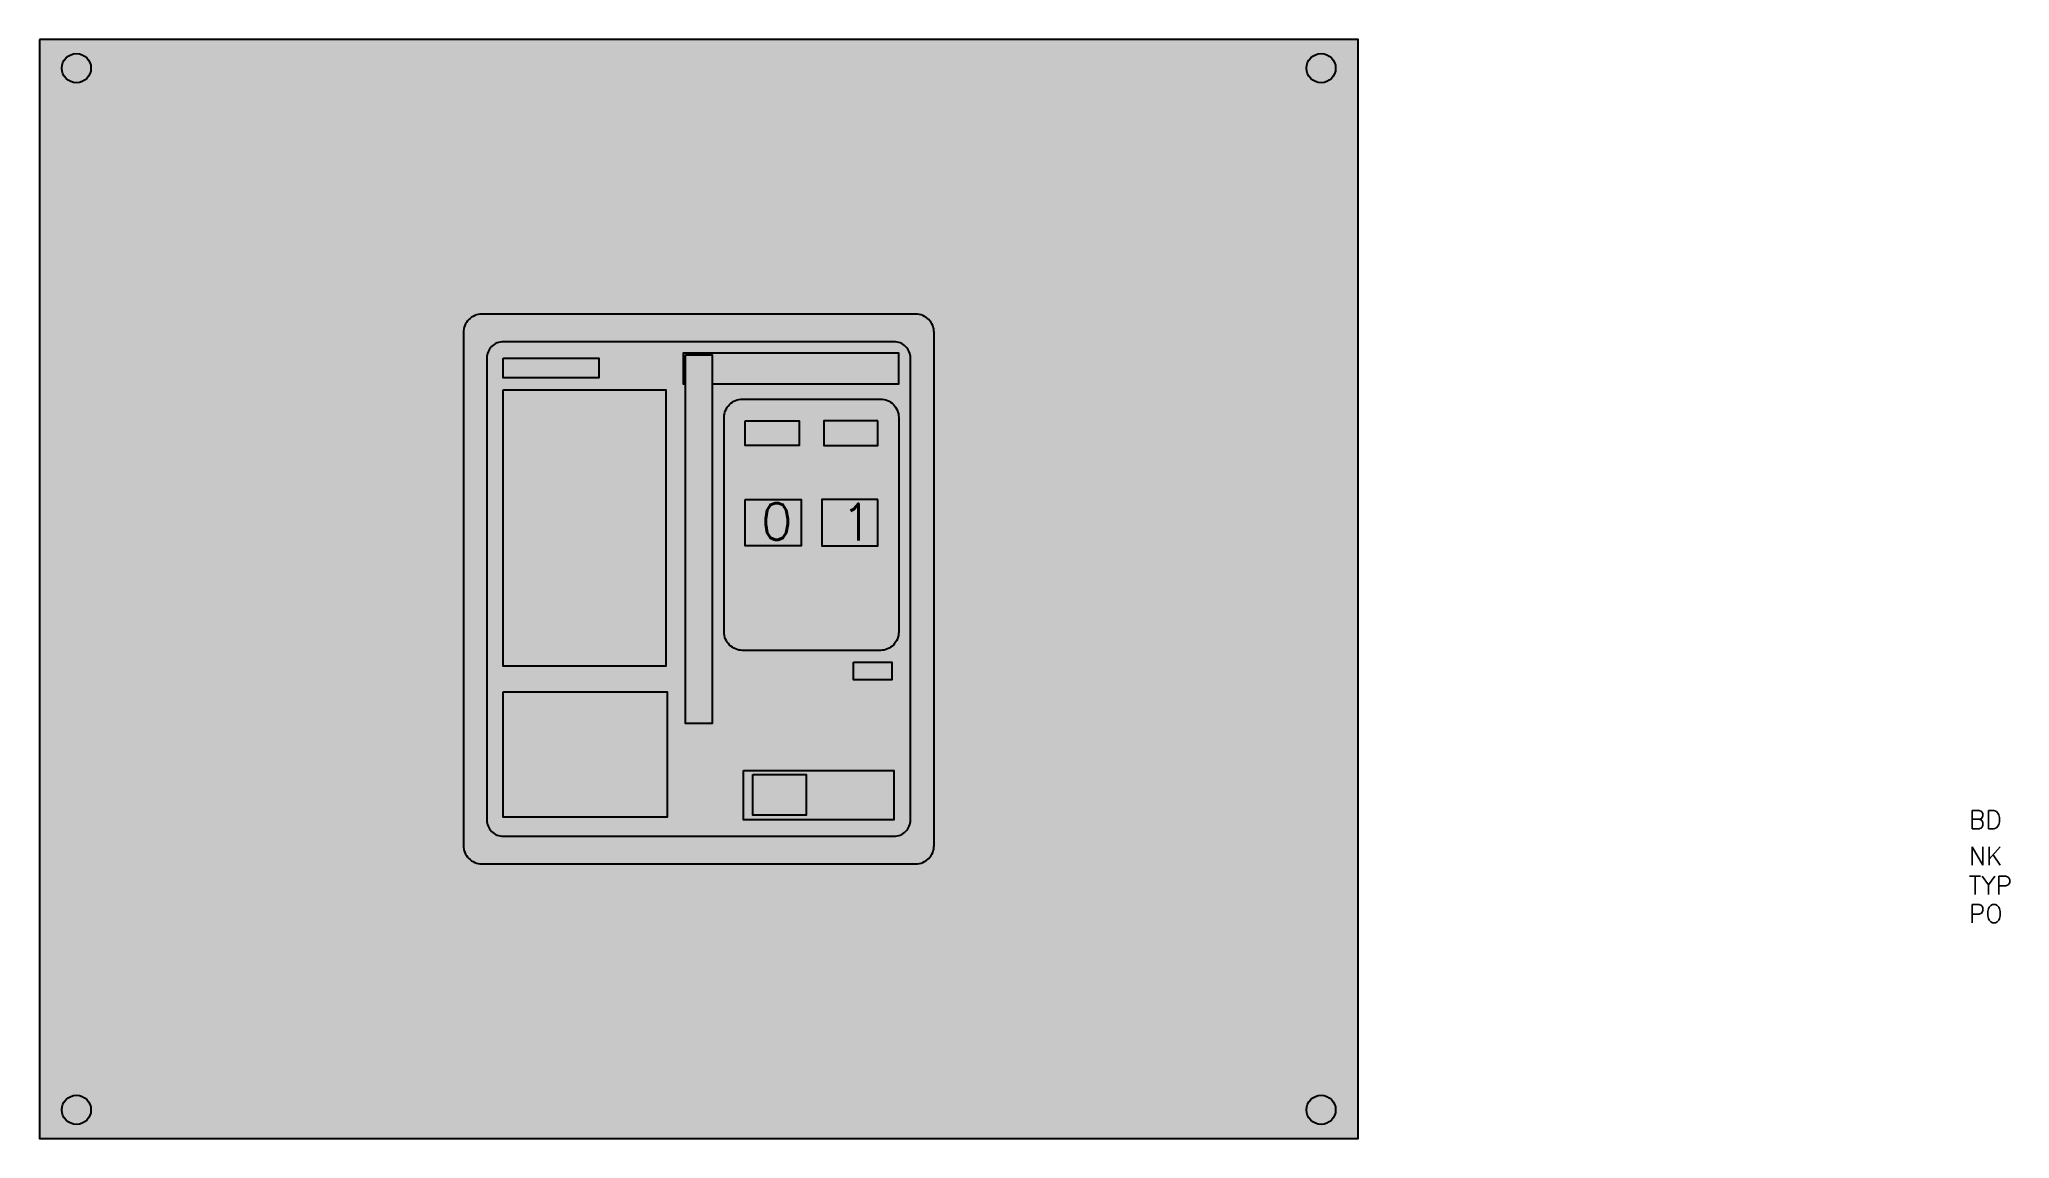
# Model space of a CAD drawing. Extents: x 0 to 108, y 0 to 60.
import ezdxf

# ---------------------------------------------------------------- set-up
doc = ezdxf.new("R2010")
doc.units = 0
doc.layers.add('front_plates', color=7, linetype='Continuous')
doc.styles.get("Standard").update_dxf_attribs({"font": 'txt.shx'})

msp = doc.modelspace()

# ---------------------------------------------------------------- hatches: boundary and pattern name
at = {"layer": 'front_plates'}
msp.add_hatch(color=30, dxfattribs=at).paths.add_polyline_path([(0, 60), (0, 0), (72, 0), (72, 60)], flags=0)
h = msp.add_hatch(color=254, dxfattribs=at)
h.paths.add_polyline_path([(2.81, 58.43, 1), (1.22, 58.43, 1)], flags=0)
h.paths.add_polyline_path([(70.78, 58.43, 1), (69.19, 58.43, 1)], flags=0)
h.paths.add_polyline_path([(2.81, 1.57, 1), (1.22, 1.57, 1)], flags=0)
h.paths.add_polyline_path([(70.78, 1.57, 1), (69.19, 1.57, 1)], flags=0)

# ---------------------------------------------------------------- linework, layer by layer
at = {"layer": 'front_plates', "color": 18}
msp.add_lwpolyline([(0, 60), (0, 0), (72, 0), (72, 60)], close=True, dxfattribs=at)
at = {"layer": 'front_plates', "color": 9}
for points in [[(24.15, 15), (47.85, 15, 0.414214), (48.85, 16), (48.85, 44, 0.414214), (47.85, 45), (24.15, 45, 0.414214), (23.15, 44), (23.15, 16, 0.414214)], [(25.33, 16.5), (46.66, 16.5, 0.414214), (47.56, 17.4), (47.56, 42.6, 0.414214), (46.66, 43.5), (25.33, 43.5, 0.414214), (24.43, 42.6), (24.43, 17.4, 0.414214)], [(38.39, 40.37), (45.92, 40.37, -0.414214), (46.92, 39.37), (46.92, 27.65, -0.414214), (45.92, 26.65), (38.39, 26.65, -0.414214), (37.39, 27.65), (37.39, 39.37, -0.414214)]]:
    msp.add_lwpolyline(points, format="xyb", close=True, dxfattribs=at)
for points in [[(25.33, 42.6), (30.54, 42.6), (30.54, 41.52), (25.33, 41.52)], [(35.27, 42.79), (36.73, 42.79), (36.73, 22.66), (35.27, 22.66)], [(25.33, 40.87), (34.21, 40.87), (34.21, 25.79), (25.33, 25.79)], [(38.53, 39.18), (41.48, 39.18), (41.48, 37.83), (38.53, 37.83)], [(45.78, 39.18), (42.83, 39.18), (42.83, 37.83), (45.78, 37.83)], [(38.53, 34.88), (41.59, 34.88), (41.59, 32.35), (38.53, 32.35)], [(45.78, 34.88), (42.73, 34.88), (42.73, 32.35), (45.78, 32.35)], [(44.45, 26.01), (46.54, 26.01), (46.54, 25.05), (44.45, 25.05)], [(25.33, 24.39), (34.28, 24.39), (34.28, 17.54), (25.33, 17.54)], [(38.44, 20.09), (46.66, 20.09), (46.66, 17.4), (38.44, 17.4)], [(38.95, 19.88), (41.86, 19.88), (41.86, 17.66), (38.95, 17.66)]]:
    msp.add_lwpolyline(points, close=True, dxfattribs=at)
msp.add_lwpolyline([(35.27, 41.18), (35.16, 41.18), (35.16, 42.89), (46.91, 42.89), (46.91, 41.18), (36.73, 41.18)], dxfattribs=at)
at = {"layer": 'front_plates'}
for centre in [(2.02, 58.43), (69.98, 58.43), (2.02, 1.57), (69.98, 1.57)]:
    msp.add_circle(centre, 0.796, dxfattribs=at)

# ---------------------------------------------------------------- texts
at = {"flags": 1}
for tag, p in [('BD', (105.35, 16.91)), ('NK', (105.35, 14.92)), ('TYP', (105.35, 13.32)), ('PO', (105.35, 11.78))]:
    msp.add_attdef(tag, p, '', height=1, dxfattribs=at)
at = {"layer": 'front_plates', "color": 9, "char_height": 2, "attachment_point": 1}
for s, insert, width in [('0', (39.4, 34.69), 1.32), ('1', (43.78, 34.65), 0.7456)]:
    msp.add_mtext(s, dxfattribs=dict(at, insert=insert, width=width))

doc.saveas('drawing.dxf')
